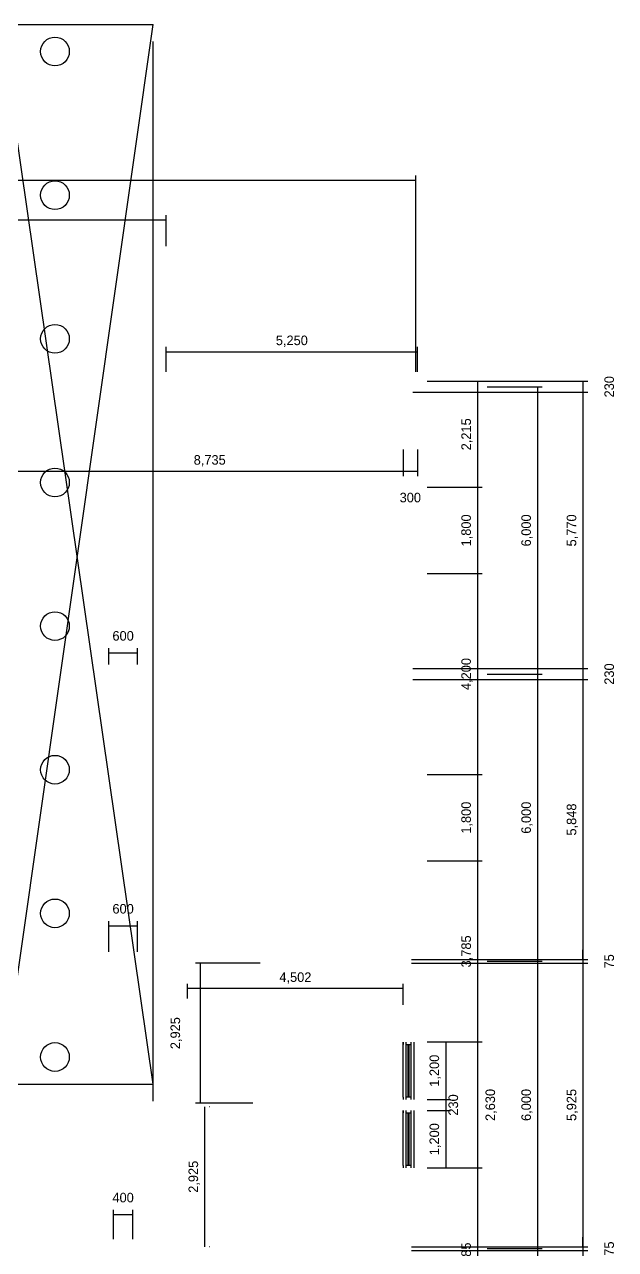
# Model space of a CAD drawing. Extents: x -2017610 to 288295, y -481381 to 250994.
# Drawn here: x 58071 to 70418, y -134851 to -109266 of the extents above; entities that cross this region are included whole.
import ezdxf

# ---------------------------------------------------------------- set-up
doc = ezdxf.new("R2010")
doc.units = 0
doc.header["$LTSCALE"] = 7
doc.header["$MEASUREMENT"] = 0
doc.header["$PDMODE"] = 2
doc.layers.get('0').update_dxf_attribs({"linetype": 'CONTINUOUS'})
doc.layers.get('DEFPOINTS').update_dxf_attribs({"linetype": 'CONTINUOUS'})
for name, color, linetype in [('DIM', 1, 'CONTINUOUS'), ('DOOR-WINDOW', 8, 'CONTINUOUS'), ('LAYER1', 8, 'CONTINUOUS'), ('WALLS', 8, 'CONTINUOUS')]:
    doc.layers.add(name, color=color, linetype=linetype)
doc.styles.add('STYLUS', font='stylu.ttf')
doc.dimstyles.new('DIM100S', dxfattribs={"dimscale": 0, "dimtxt": 200, "dimasz": 200, "dimexe": 100, "dimexo": 200, "dimgap": 100, "dimtad": 1, "dimdec": 0, "dimtxsty": 'STYLUS', "dimblk1": 'ARCHTICK', "dimblk2": 'ARCHTICK', "dimsah": 1, "dimcen": 100, "dimclrd": 256, "dimclre": 256, "dimclrt": 10, "dimazin": 3, "dimtfac": 1, "dimtdec": 0, "dimtmove": 0, "dimatfit": 3, "dimtolj": 1, "dimtzin": 0})

# ---------------------------------------------------------------- blocks, each defined once
blk = doc.blocks.new('*D26')
at = {"layer": 'DEFPOINTS', "color": 0}
for p in [(60431, -122390), (59831, -122832), (60431, -122832)]:
    blk.add_point(p, dxfattribs=at)
at = {"layer": 'DIM'}
for p, q in [((59831, -122632), (59831, -122290)), ((60431, -122632), (60431, -122290)), ((59831, -122390), (60431, -122390))]:
    blk.add_line(p, q, dxfattribs=at)
at = {"layer": 'DIM', "color": 10, "insert": (60131, -122036), "char_height": 200, "attachment_point": 5, "style": 'STYLUS'}
blk.add_mtext('\\A1;600', dxfattribs=at)
blk = doc.blocks.new('_ARCHTICK')
blk = doc.blocks.new('*D31')
at = {"layer": 'DEFPOINTS', "color": 0}
for p in [(60431, -128091), (59831, -128832), (60431, -128832)]:
    blk.add_point(p, dxfattribs=at)
at = {"layer": 'DIM'}
for p, q in [((59831, -128632), (59831, -127991)), ((59831, -128091), (60431, -128091)), ((60431, -128632), (60431, -127991))]:
    blk.add_line(p, q, dxfattribs=at)
at = {"layer": 'DIM', "color": 10, "insert": (60131, -127736), "char_height": 200, "attachment_point": 5, "style": 'STYLUS'}
blk.add_mtext('\\A1;600', dxfattribs=at)
blk = doc.blocks.new('*D33')
at = {"layer": 'DEFPOINTS', "color": 0}
for p in [(60331, -134123), (59931, -134832), (60331, -134832)]:
    blk.add_point(p, dxfattribs=at)
at = {"layer": 'DIM'}
for p, q in [((59931, -134632), (59931, -134023)), ((60331, -134632), (60331, -134023)), ((59931, -134123), (60331, -134123))]:
    blk.add_line(p, q, dxfattribs=at)
at = {"layer": 'DIM', "color": 10, "insert": (60131, -133768), "char_height": 200, "attachment_point": 5, "style": 'STYLUS'}
blk.add_mtext('\\A1;400', dxfattribs=at)
blk = doc.blocks.new('*D35')
at = {"layer": 'DEFPOINTS', "color": 0}
for p in [(61031, -113347), (50981, -114092), (61031, -114092)]:
    blk.add_point(p, dxfattribs=at)
at = {"layer": 'DIM'}
for p, q in [((50981, -113892), (50981, -113247)), ((61031, -113892), (61031, -113247)), ((50981, -113347), (61031, -113347))]:
    blk.add_line(p, q, dxfattribs=at)
at = {"layer": 'DIM', "color": 10, "insert": (56006, -113128), "char_height": 200, "attachment_point": 5, "style": 'STYLUS'}
blk.add_mtext('\\A1;10,050', dxfattribs=at)
blk = doc.blocks.new('*D36')
at = {"layer": 'DEFPOINTS', "color": 0}
for p in [(66246, -112516), (44956, -116657), (66246, -116717)]:
    blk.add_point(p, dxfattribs=at)
at = {"layer": 'DIM'}
for p, q in [((44956, -116457), (44956, -112416)), ((44956, -112516), (66246, -112516)), ((66246, -116517), (66246, -112416))]:
    blk.add_line(p, q, dxfattribs=at)
at = {"layer": 'DIM', "color": 10, "insert": (55601, -112297), "char_height": 200, "attachment_point": 5, "style": 'STYLUS'}
blk.add_mtext('\\A1;21,290', dxfattribs=at)
blk = doc.blocks.new('*D47')
at = {"layer": 'DEFPOINTS', "color": 0}
for p in [(66281, -116717), (66281, -118932), (67534, -118932)]:
    blk.add_point(p, dxfattribs=at)
at = {"layer": 'DIM'}
for p, q in [((66481, -116717), (67634, -116717)), ((67534, -116717), (67534, -118932)), ((66481, -118932), (67634, -118932))]:
    blk.add_line(p, q, dxfattribs=at)
at = {"layer": 'DIM', "color": 10, "insert": (67316, -117825), "char_height": 200, "attachment_point": 5, "rotation": 90, "style": 'STYLUS'}
blk.add_mtext('\\A1;2,215', dxfattribs=at)
blk = doc.blocks.new('*D48')
at = {"layer": 'DEFPOINTS', "color": 0}
for p in [(66281, -118932), (66281, -120732), (67534, -120732)]:
    blk.add_point(p, dxfattribs=at)
at = {"layer": 'DIM'}
for p, q in [((66481, -118932), (67634, -118932)), ((67534, -118932), (67534, -120732)), ((66481, -120732), (67634, -120732))]:
    blk.add_line(p, q, dxfattribs=at)
at = {"layer": 'DIM', "color": 10, "insert": (67315, -119832), "char_height": 200, "attachment_point": 5, "rotation": 90, "style": 'STYLUS'}
blk.add_mtext('\\A1;1,800', dxfattribs=at)
blk = doc.blocks.new('*D49')
at = {"layer": 'DEFPOINTS', "color": 0}
for p in [(66281, -120732), (66281, -124932), (67534, -124932)]:
    blk.add_point(p, dxfattribs=at)
at = {"layer": 'DIM'}
for p, q in [((66481, -120732), (67634, -120732)), ((67534, -120732), (67534, -124932)), ((66481, -124932), (67634, -124932))]:
    blk.add_line(p, q, dxfattribs=at)
at = {"layer": 'DIM', "color": 10, "insert": (67315, -122832), "char_height": 200, "attachment_point": 5, "rotation": 90, "style": 'STYLUS'}
blk.add_mtext('\\A1;4,200', dxfattribs=at)
blk = doc.blocks.new('*D50')
at = {"layer": 'DEFPOINTS', "color": 0}
for p in [(66281, -124932), (66281, -126732), (67534, -126732)]:
    blk.add_point(p, dxfattribs=at)
at = {"layer": 'DIM'}
for p, q in [((66481, -124932), (67634, -124932)), ((67534, -124932), (67534, -126732)), ((66481, -126732), (67634, -126732))]:
    blk.add_line(p, q, dxfattribs=at)
at = {"layer": 'DIM', "color": 10, "insert": (67315, -125832), "char_height": 200, "attachment_point": 5, "rotation": 90, "style": 'STYLUS'}
blk.add_mtext('\\A1;1,800', dxfattribs=at)
blk = doc.blocks.new('*D51')
at = {"layer": 'DEFPOINTS', "color": 0}
for p in [(66281, -126732), (66281, -130517), (67534, -130517)]:
    blk.add_point(p, dxfattribs=at)
at = {"layer": 'DIM'}
for p, q in [((66481, -126732), (67634, -126732)), ((67534, -126732), (67534, -130517)), ((66481, -130517), (67634, -130517))]:
    blk.add_line(p, q, dxfattribs=at)
at = {"layer": 'DIM', "color": 10, "insert": (67316, -128625), "char_height": 200, "attachment_point": 5, "rotation": 90, "style": 'STYLUS'}
blk.add_mtext('\\A1;3,785', dxfattribs=at)
blk = doc.blocks.new('*D52')
at = {"layer": 'DEFPOINTS', "color": 0}
for p in [(66281, -130517), (66281, -133147), (67534, -133147)]:
    blk.add_point(p, dxfattribs=at)
at = {"layer": 'DIM'}
for p, q in [((66481, -130517), (67634, -130517)), ((67534, -130517), (67534, -133147)), ((66481, -133147), (67634, -133147))]:
    blk.add_line(p, q, dxfattribs=at)
at = {"layer": 'DIM', "color": 10, "insert": (67820, -131832), "char_height": 200, "attachment_point": 5, "rotation": 90, "style": 'STYLUS'}
blk.add_mtext('\\A1;2,630', dxfattribs=at)
blk = doc.blocks.new('*D53')
at = {"layer": 'DEFPOINTS', "color": 0}
for p in [(66281, -133147), (66281, -136932), (67534, -136932)]:
    blk.add_point(p, dxfattribs=at)
at = {"layer": 'DIM'}
for p, q in [((66481, -133147), (67634, -133147)), ((67534, -133147), (67534, -136932)), ((66481, -136932), (67634, -136932))]:
    blk.add_line(p, q, dxfattribs=at)
at = {"layer": 'DIM', "color": 10, "insert": (67316, -135040), "char_height": 200, "attachment_point": 5, "rotation": 90, "style": 'STYLUS'}
blk.add_mtext('\\A1;3,785', dxfattribs=at)
blk = doc.blocks.new('*D56')
at = {"layer": 'DEFPOINTS', "color": 0}
for p in [(67534, -116832), (67534, -122832), (68788, -122832)]:
    blk.add_point(p, dxfattribs=at)
at = {"layer": 'DIM'}
for p, q in [((67734, -116832), (68888, -116832)), ((68788, -116832), (68788, -122832)), ((67734, -122832), (68888, -122832))]:
    blk.add_line(p, q, dxfattribs=at)
at = {"layer": 'DIM', "color": 10, "insert": (68569, -119832), "char_height": 200, "attachment_point": 5, "rotation": 90, "style": 'STYLUS'}
blk.add_mtext('\\A1;6,000', dxfattribs=at)
blk = doc.blocks.new('*D57')
at = {"layer": 'DEFPOINTS', "color": 0}
for p in [(67534, -122832), (67534, -128832), (68788, -128832)]:
    blk.add_point(p, dxfattribs=at)
at = {"layer": 'DIM'}
for p, q in [((67734, -122832), (68888, -122832)), ((68788, -122832), (68788, -128832)), ((67734, -128832), (68888, -128832))]:
    blk.add_line(p, q, dxfattribs=at)
at = {"layer": 'DIM', "color": 10, "insert": (68569, -125832), "char_height": 200, "attachment_point": 5, "rotation": 90, "style": 'STYLUS'}
blk.add_mtext('\\A1;6,000', dxfattribs=at)
blk = doc.blocks.new('*D58')
at = {"layer": 'DEFPOINTS', "color": 0}
for p in [(67534, -128832), (67534, -134832), (68788, -134832)]:
    blk.add_point(p, dxfattribs=at)
at = {"layer": 'DIM'}
for p, q in [((67734, -128832), (68888, -128832)), ((68788, -128832), (68788, -134832)), ((67734, -134832), (68888, -134832))]:
    blk.add_line(p, q, dxfattribs=at)
at = {"layer": 'DIM', "color": 10, "insert": (68569, -131832), "char_height": 200, "attachment_point": 5, "rotation": 90, "style": 'STYLUS'}
blk.add_mtext('\\A1;6,000', dxfattribs=at)
blk = doc.blocks.new('*D59')
at = {"layer": 'DEFPOINTS', "color": 0}
for p in [(67534, -134832), (67534, -140832), (68788, -140832)]:
    blk.add_point(p, dxfattribs=at)
at = {"layer": 'DIM'}
for p, q in [((67734, -134832), (68888, -134832)), ((68788, -134832), (68788, -140832)), ((67734, -140832), (68888, -140832))]:
    blk.add_line(p, q, dxfattribs=at)
at = {"layer": 'DIM', "color": 10, "insert": (68569, -137832), "char_height": 200, "attachment_point": 5, "rotation": 90, "style": 'STYLUS'}
blk.add_mtext('\\A1;6,000', dxfattribs=at)
blk = doc.blocks.new('*D157')
at = {"layer": 'DEFPOINTS', "color": 0}
for p in [(66283, -116717), (65981, -116947), (69737, -116947)]:
    blk.add_point(p, dxfattribs=at)
at = {"layer": 'DIM'}
for p, q in [((66483, -116717), (69837, -116717)), ((69737, -116717), (69737, -116947)), ((66181, -116947), (69837, -116947))]:
    blk.add_line(p, q, dxfattribs=at)
at = {"layer": 'DIM', "color": 10, "insert": (70287, -116832), "char_height": 200, "attachment_point": 5, "rotation": 90, "style": 'STYLUS'}
blk.add_mtext('\\A1;230', dxfattribs=at)
blk = doc.blocks.new('*D158')
at = {"layer": 'DEFPOINTS', "color": 0}
for p in [(65981, -116947), (65981, -122717), (69737, -122717)]:
    blk.add_point(p, dxfattribs=at)
at = {"layer": 'DIM'}
for p, q in [((66181, -116947), (69837, -116947)), ((69737, -116947), (69737, -122717)), ((66181, -122717), (69837, -122717))]:
    blk.add_line(p, q, dxfattribs=at)
at = {"layer": 'DIM', "color": 10, "insert": (69517, -119832), "char_height": 200, "attachment_point": 5, "rotation": 90, "style": 'STYLUS'}
blk.add_mtext('\\A1;5,770', dxfattribs=at)
blk = doc.blocks.new('*D159')
at = {"layer": 'DEFPOINTS', "color": 0}
for p in [(65981, -122717), (65981, -122947), (69737, -122947)]:
    blk.add_point(p, dxfattribs=at)
at = {"layer": 'DIM'}
for p, q in [((66181, -122717), (69837, -122717)), ((69737, -122717), (69737, -122947)), ((66181, -122947), (69837, -122947))]:
    blk.add_line(p, q, dxfattribs=at)
at = {"layer": 'DIM', "color": 10, "insert": (70287, -122832), "char_height": 200, "attachment_point": 5, "rotation": 90, "style": 'STYLUS'}
blk.add_mtext('\\A1;230', dxfattribs=at)
blk = doc.blocks.new('*D160')
at = {"layer": 'DEFPOINTS', "color": 0}
for p in [(65981, -122947), (65956, -128795), (69737, -128795)]:
    blk.add_point(p, dxfattribs=at)
at = {"layer": 'DIM'}
for p, q in [((66181, -122947), (69837, -122947)), ((69737, -122947), (69737, -128795)), ((66156, -128795), (69837, -128795))]:
    blk.add_line(p, q, dxfattribs=at)
at = {"layer": 'DIM', "color": 10, "insert": (69517, -125871), "char_height": 200, "attachment_point": 5, "rotation": 90, "style": 'STYLUS'}
blk.add_mtext('\\A1;5,848', dxfattribs=at)
blk = doc.blocks.new('*D161')
at = {"layer": 'DEFPOINTS', "color": 0}
for p in [(65956, -128795), (65956, -128870), (69737, -128870)]:
    blk.add_point(p, dxfattribs=at)
at = {"layer": 'DIM'}
for p, q in [((69737, -128795), (69737, -128595)), ((66156, -128795), (69837, -128795)), ((66156, -128870), (69837, -128870)), ((69737, -128795), (69737, -128870)), ((69737, -128870), (69737, -129070))]:
    blk.add_line(p, q, dxfattribs=at)
at = {"layer": 'DIM', "color": 10, "insert": (70287, -128832), "char_height": 200, "attachment_point": 5, "rotation": 90, "style": 'STYLUS'}
blk.add_mtext('\\A1;75', dxfattribs=at)
blk = doc.blocks.new('*D162')
at = {"layer": 'DEFPOINTS', "color": 0}
for p in [(65956, -128870), (65956, -134795), (69737, -134795)]:
    blk.add_point(p, dxfattribs=at)
at = {"layer": 'DIM'}
for p, q in [((66156, -128870), (69837, -128870)), ((69737, -128870), (69737, -134795)), ((66156, -134795), (69837, -134795))]:
    blk.add_line(p, q, dxfattribs=at)
at = {"layer": 'DIM', "color": 10, "insert": (69517, -131832), "char_height": 200, "attachment_point": 5, "rotation": 90, "style": 'STYLUS'}
blk.add_mtext('\\A1;5,925', dxfattribs=at)
blk = doc.blocks.new('*D163')
at = {"layer": 'DEFPOINTS', "color": 0}
for p in [(65956, -134795), (65956, -134870), (69737, -134870)]:
    blk.add_point(p, dxfattribs=at)
at = {"layer": 'DIM'}
for p, q in [((66156, -134795), (69837, -134795)), ((69737, -134795), (69737, -134595)), ((69737, -134795), (69737, -134870)), ((66156, -134870), (69837, -134870)), ((69737, -134870), (69737, -135070))]:
    blk.add_line(p, q, dxfattribs=at)
at = {"layer": 'DIM', "color": 10, "insert": (70287, -134832), "char_height": 200, "attachment_point": 5, "rotation": 90, "style": 'STYLUS'}
blk.add_mtext('\\A1;75', dxfattribs=at)
blk = doc.blocks.new('*D174')
at = {"layer": 'DEFPOINTS', "color": 0}
for p in [(65981, -117940), (57246, -118597), (65981, -118597)]:
    blk.add_point(p, dxfattribs=at)
at = {"layer": 'DIM'}
for p, q in [((65981, -118140), (65981, -118697)), ((57246, -118397), (57246, -118497)), ((57246, -118597), (65981, -118597))]:
    blk.add_line(p, q, dxfattribs=at)
at = {"layer": 'DIM', "color": 10, "insert": (61940, -118378), "char_height": 200, "attachment_point": 5, "style": 'STYLUS'}
blk.add_mtext('\\A1;8,735', dxfattribs=at)
blk = doc.blocks.new('*D175')
at = {"layer": 'DEFPOINTS', "color": 0}
for p in [(65981, -117940), (66281, -117940), (66281, -118597)]:
    blk.add_point(p, dxfattribs=at)
at = {"layer": 'DIM'}
for p, q in [((65981, -118140), (65981, -118697)), ((66281, -118140), (66281, -118697)), ((65981, -118597), (66281, -118597))]:
    blk.add_line(p, q, dxfattribs=at)
at = {"layer": 'DIM', "color": 10, "insert": (66131, -119147), "char_height": 200, "attachment_point": 5, "style": 'STYLUS'}
blk.add_mtext('\\A1;300', dxfattribs=at)
blk = doc.blocks.new('*D369')
at = {"layer": 'DEFPOINTS', "color": 0}
for p in [(63193, -128870), (61741, -131795), (63042, -131795)]:
    blk.add_point(p, dxfattribs=at)
at = {"layer": 'DIM'}
for p, q in [((62993, -128870), (61641, -128870)), ((61741, -128870), (61741, -131795)), ((62842, -131795), (61641, -131795))]:
    blk.add_line(p, q, dxfattribs=at)
at = {"layer": 'DIM', "color": 10, "insert": (61240, -130332), "char_height": 200, "attachment_point": 5, "rotation": 90, "style": 'STYLUS'}
blk.add_mtext('\\A1;2,925', dxfattribs=at)
blk = doc.blocks.new('*D370')
at = {"layer": 'DEFPOINTS', "color": 0}
for p in [(61741, -131870), (61741, -134795), (61834, -134795)]:
    blk.add_point(p, dxfattribs=at)
at = {"layer": 'DIM'}
for p, q in [((61834, -131870), (61834, -134795)), ((61941, -131870), (61934, -131870)), ((61941, -134795), (61934, -134795))]:
    blk.add_line(p, q, dxfattribs=at)
at = {"layer": 'DIM', "color": 10, "insert": (61616, -133332), "char_height": 200, "attachment_point": 5, "rotation": 90, "style": 'STYLUS'}
blk.add_mtext('\\A1;2,925', dxfattribs=at)
blk = doc.blocks.new('*D375')
at = {"layer": 'DEFPOINTS', "color": 0}
for p in [(61479, -129400), (61479, -129807), (65981, -129939)]:
    blk.add_point(p, dxfattribs=at)
at = {"layer": 'DIM'}
for p, q in [((61479, -129607), (61479, -129300)), ((65981, -129400), (61479, -129400)), ((65981, -129739), (65981, -129300))]:
    blk.add_line(p, q, dxfattribs=at)
at = {"layer": 'DIM', "color": 10, "insert": (63730, -129181), "char_height": 200, "attachment_point": 5, "style": 'STYLUS'}
blk.add_mtext('\\A1;4,502', dxfattribs=at)
blk = doc.blocks.new('W1200')
for p, q in [((50, 230), (0, 230)), ((0, 165), (1200, 165)), ((0, 65), (1200, 65)), ((0, 0), (50, 0)), ((50, 230), (1200, 230)), ((50, 65), (50, 165)), ((50, 125), (1150, 125)), ((50, 105), (1150, 105)), ((50, 0), (1200, 0)), ((1200, 230), (1150, 230)), ((1150, 165), (1150, 65)), ((1150, 0), (1200, 0))]:
    blk.add_line(p, q)
blk = doc.blocks.new('*D376')
at = {"layer": 'DEFPOINTS', "color": 0}
for p in [(66281, -130517), (66281, -131717), (66870, -131717)]:
    blk.add_point(p, dxfattribs=at)
at = {"layer": 'DIM'}
for p, q in [((66481, -130517), (66970, -130517)), ((66870, -130517), (66870, -131717)), ((66481, -131717), (66970, -131717))]:
    blk.add_line(p, q, dxfattribs=at)
at = {"layer": 'DIM', "color": 10, "insert": (66651, -131117), "char_height": 200, "attachment_point": 5, "rotation": 90, "style": 'STYLUS'}
blk.add_mtext('\\A1;1,200', dxfattribs=at)
blk = doc.blocks.new('*D377')
at = {"layer": 'DEFPOINTS', "color": 0}
for p in [(66281, -131717), (66281, -131947), (66870, -131947)]:
    blk.add_point(p, dxfattribs=at)
at = {"layer": 'DIM'}
for p, q in [((66481, -131717), (66970, -131717)), ((66870, -131717), (66870, -131947)), ((66481, -131947), (66970, -131947))]:
    blk.add_line(p, q, dxfattribs=at)
at = {"layer": 'DIM', "color": 10, "insert": (67030, -131832), "char_height": 200, "attachment_point": 5, "rotation": 90, "style": 'STYLUS'}
blk.add_mtext('\\A1;230', dxfattribs=at)
blk = doc.blocks.new('*D378')
at = {"layer": 'DEFPOINTS', "color": 0}
for p in [(66281, -131947), (66281, -133147), (66870, -133147)]:
    blk.add_point(p, dxfattribs=at)
at = {"layer": 'DIM'}
for p, q in [((66481, -131947), (66970, -131947)), ((66870, -131947), (66870, -133147)), ((66481, -133147), (66970, -133147))]:
    blk.add_line(p, q, dxfattribs=at)
at = {"layer": 'DIM', "color": 10, "insert": (66651, -132547), "char_height": 200, "attachment_point": 5, "rotation": 90, "style": 'STYLUS'}
blk.add_mtext('\\A1;1,200', dxfattribs=at)
blk = doc.blocks.new('*D383')
at = {"layer": 'DEFPOINTS', "color": 0}
for p in [(66281, -116100), (61031, -116717), (66281, -116717)]:
    blk.add_point(p, dxfattribs=at)
at = {"layer": 'DIM'}
for p, q in [((61031, -116517), (61031, -116000)), ((61031, -116100), (66281, -116100)), ((66281, -116517), (66281, -116000))]:
    blk.add_line(p, q, dxfattribs=at)
at = {"layer": 'DIM', "color": 10, "insert": (63656, -115881), "char_height": 200, "attachment_point": 5, "style": 'STYLUS'}
blk.add_mtext('\\A1;5,250', dxfattribs=at)

msp = doc.modelspace()

# ---------------------------------------------------------------- linework, layer by layer
at = {"layer": 'LAYER1'}
for p, q in [((57607.4, -109265.5), (60757.4, -109265.5)), ((57607.4, -131395.5), (60757.4, -109265.5)), ((60757.4, -131395.5), (57607.4, -109490.5)), ((60757.4, -131753.2), (60757.4, -109623.2)), ((57607.4, -131395.5), (60757.4, -131395.5))]:
    msp.add_line(p, q, dxfattribs=at)
at = {"layer": 'WALLS'}
for centre in [(58707.4, -109830.5), (58707.4, -112830.5), (58707.4, -115830.5), (58707.4, -118830.5), (58707.4, -121830.5), (58707.4, -124830.5), (58707.4, -127830.5), (58707.4, -130830.5)]:
    msp.add_circle(centre, 300, dxfattribs=at)

# ---------------------------------------------------------------- block references
at = {"layer": 'DOOR-WINDOW', "rotation": 90}
for p in [(66211.2, -131717.2), (66211.2, -133147.2)]:
    msp.add_blockref('W1200', p, dxfattribs=at)

# ---------------------------------------------------------------- dimensions: what is measured, and where the dimension line sits
at = {"layer": 'DIM'}
for base, p1, p2, picture, middle in [((66246.2, -112516), (44956.2, -116657.2), (66246.2, -116717.2), '*D36', (55601.2, -112297.2)), ((61031.2, -113347.1), (50981.2, -114092.2), (61031.2, -114092.2), '*D35', (56006.2, -113128.4)), ((66281.2, -116100), (61031.2, -116717.2), (66281.2, -116717.2), '*D383', (63656.2, -115881.3)), ((66281.2, -118597.3), (65981.2, -117939.7), (66281.2, -117939.7), '*D175', (66131.2, -119147.3)), ((60431.2, -122390), (59831.2, -122832.2), (60431.2, -122832.2), '*D26', (60131.2, -122035.5)), ((60431.2, -128090.7), (59831.2, -128832.2), (60431.2, -128832.2), '*D31', (60131.2, -127736.3)), ((61478.9, -129400), (65981.2, -129938.8), (61478.9, -129807.2), '*D375', (63730, -129181.3)), ((60331.2, -134123.3), (59931.2, -134832.2), (60331.2, -134832.2), '*D33', (60131.2, -133768.1))]:
    dim = msp.add_linear_dim(base=base, p1=p1, p2=p2, dimstyle='DIM100S', override={"dimscale": 1}, dxfattribs=at)
    dim.commit()
    dim.dimension.update_dxf_attribs({"geometry": picture, "text_midpoint": middle})
for base, p1, p2, picture, middle in [((69736.5, -116947.2), (66283.4, -116717.2), (65981.2, -116947.2), '*D157', (70286.5, -116832.2)), ((67533.7, -118932.2), (66281.2, -116717.2), (66281.2, -118932.2), '*D47', (67315.7, -117824.7)), ((68788.2, -122832.2), (67533.7, -116832.2), (67533.7, -122832.2), '*D56', (68569.4, -119832.2)), ((69736.5, -122717.2), (65981.2, -116947.2), (65981.2, -122717.2), '*D158', (69517.5, -119832.2)), ((67533.7, -120732.2), (66281.2, -118932.2), (66281.2, -120732.2), '*D48', (67314.9, -119832.2)), ((67533.7, -124932.2), (66281.2, -120732.2), (66281.2, -124932.2), '*D49', (67314.9, -122832.2)), ((69736.5, -122947.2), (65981.2, -122717.2), (65981.2, -122947.2), '*D159', (70286.5, -122832.2)), ((69736.5264251, -128794.6723152), (65981.2204138, -122947.1723152), (65956.2204138, -128794.6723152), '*D160', (69517.478806, -125870.9223152)), ((68788.2, -128832.2), (67533.7, -122832.2), (67533.7, -128832.2), '*D57', (68569.4, -125832.2)), ((67533.7, -126732.2), (66281.2, -124932.2), (66281.2, -126732.2), '*D50', (67314.9, -125832.2)), ((67533.7, -130517.2), (66281.2, -126732.2), (66281.2, -130517.2), '*D51', (67315.7, -128624.7)), ((69736.5, -128869.7), (65956.2, -128794.7), (65956.2, -128869.7), '*D161', (70286.5, -128832.2)), ((69736.5, -134794.7), (65956.2, -128869.7), (65956.2, -134794.7), '*D162', (69517.5, -131832.2)), ((68788.2, -134832.2), (67533.7, -128832.2), (67533.7, -134832.2), '*D58', (68569.4, -131832.2)), ((66870, -131717.2), (66281.2, -130517.2), (66281.2, -131717.2), '*D376', (66651.3, -131117.2)), ((61834.3, -134794.7), (61740.9, -131869.7), (61740.9, -134794.7), '*D370', (61616.3, -133332.2)), ((66870, -133147.2), (66281.2, -131947.2), (66281.2, -133147.2), '*D378', (66651.3, -132547.2)), ((67533.7, -136932.2), (66281.2, -133147.2), (66281.2, -136932.2), '*D53', (67315.7, -135039.7)), ((69736.5, -134869.7), (65956.2, -134794.7), (65956.2, -134869.7), '*D163', (70286.5, -134832.2)), ((68788.2, -140832.2), (67533.7, -134832.2), (67533.7, -140832.2), '*D59', (68569.4, -137832.2))]:
    dim = msp.add_linear_dim(base=base, p1=p1, p2=p2, angle=90, dimstyle='DIM100S', override={"dimscale": 1}, dxfattribs=at)
    dim.commit()
    dim.dimension.update_dxf_attribs({"geometry": picture, "text_midpoint": middle})
dim = msp.add_linear_dim(base=(65981.2, -118597.3), p1=(57246.2, -118597.3), p2=(65981.2, -117939.7), dimstyle='DIM100S', override={"dimscale": 1}, dxfattribs=at)
dim.commit()
dim.dimension.update_dxf_attribs({"geometry": '*D174', "text_midpoint": (61940, -118378.3), "dimtype": 160})
for base, p1, p2, picture, middle in [((61740.9, -131794.7), (63192.5, -128869.7), (63042.5, -131794.7), '*D369', (61240, -130332.2)), ((67533.7, -133147.2), (66281.2, -130517.2), (66281.2, -133147.2), '*D52', (67820, -131832.2)), ((66870, -131947.2), (66281.2, -131717.2), (66281.2, -131947.2), '*D377', (67030, -131832.2))]:
    dim = msp.add_linear_dim(base=base, p1=p1, p2=p2, angle=90, dimstyle='DIM100S', override={"dimscale": 1}, dxfattribs=at)
    dim.commit()
    dim.dimension.update_dxf_attribs({"geometry": picture, "text_midpoint": middle, "dimtype": 160})

doc.saveas('drawing.dxf')
